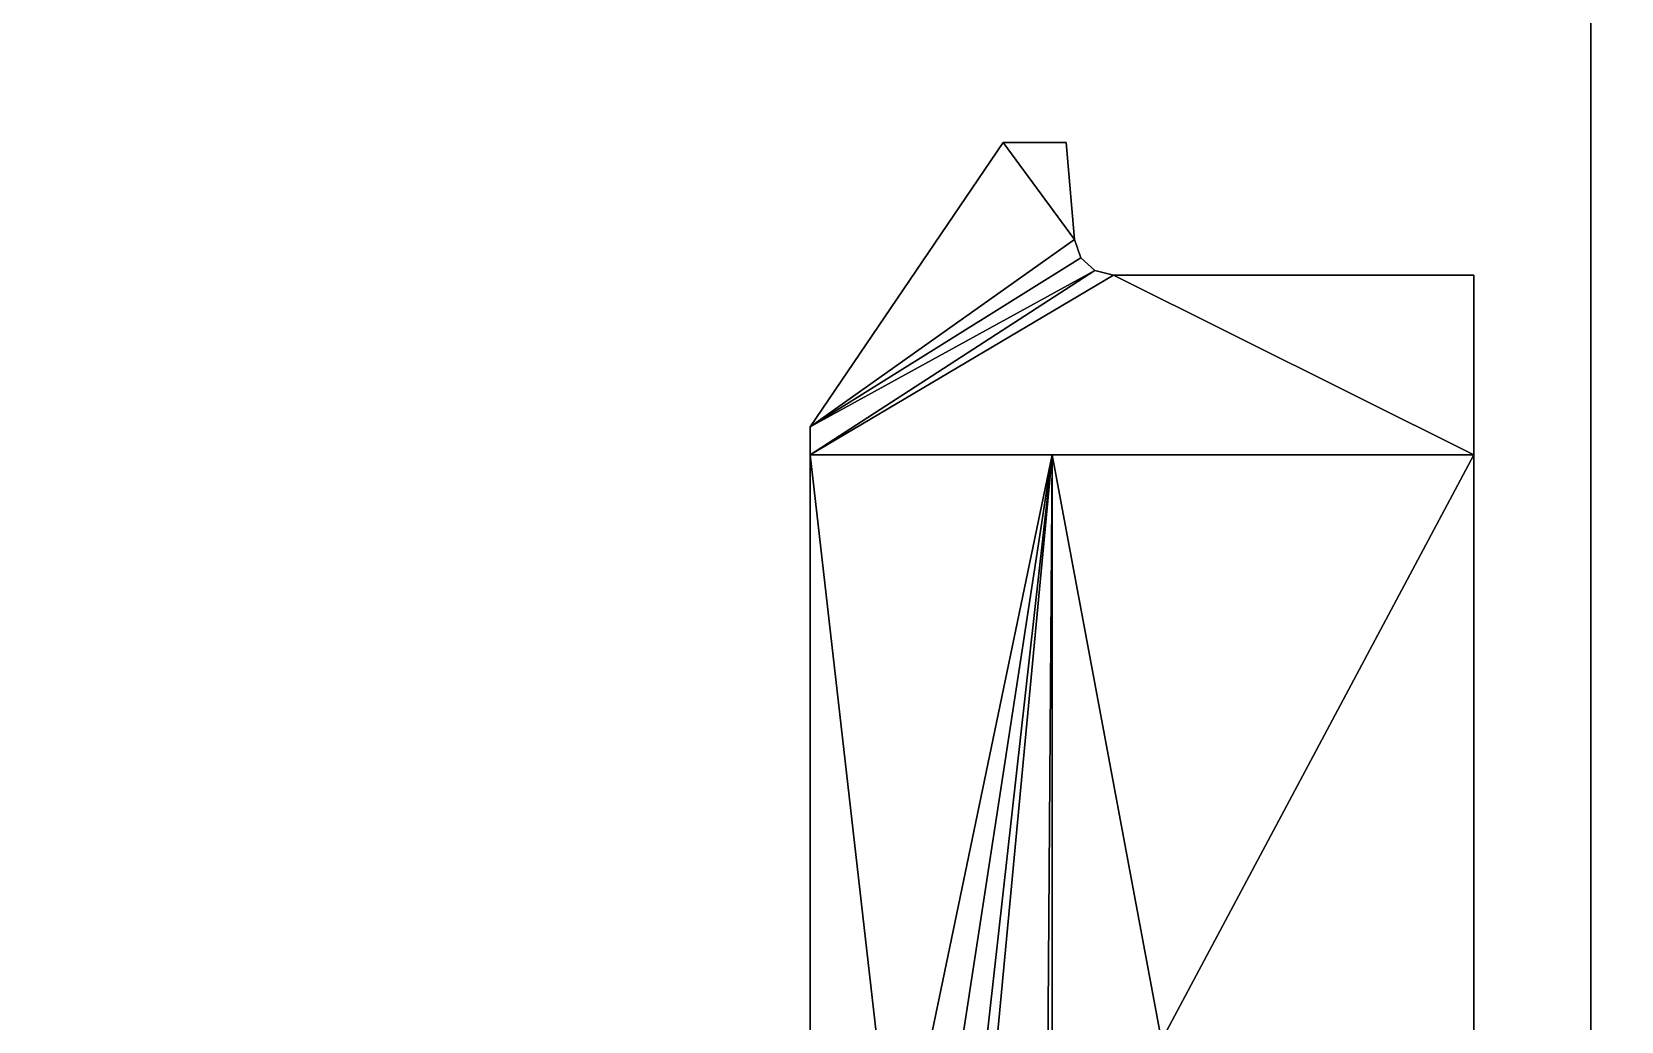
# Model space of a CAD drawing. Extents: x -80 to 3098, y -1530 to 80.
# Drawn here: x 1062.03 to 1082.39, y -516 to -503.33 of the extents above; entities that cross this region are included whole.
import ezdxf

# ---------------------------------------------------------------- set-up
doc = ezdxf.new("R2010")
doc.units = 0

# ---------------------------------------------------------------- blocks, each defined once
blk = doc.blocks.new('Kogan.bajo 1p gola 72x18.Suelo1', base_point=(0, 18))
at = {"layer": 'Blanco', "color": 0}
for points in [[(0, 18), (0, 575), (300, 575), (300, 18)], [(0, 18, 18), (0, 575, 18), (300, 575, 18), (300, 18, 18)]]:
    blk.add_3dface(points, dxfattribs=at)
blk = doc.blocks.new('Kogan.bajo 1p gola 72x18.Suelo')
at = {"layer": 'Blanco'}
blk.add_blockref('Kogan.bajo 1p gola 72x18.Suelo1', (0, 18), dxfattribs=at)
blk = doc.blocks.new('Kogan.bajo 1p gola 72x18.Lateral Derecho1', base_point=(300, 36, 708))
at = {"layer": 'Blanco', "color": 0}
for points, invisible_edges in [([(282, 36, 708), (282, 575, 780), (282, 575, 18), (282, 36, 708)], 13), ([(282, 18, 18), (282, 36, 708), (282, 575, 18), (282, 18, 18)], 11), ([(282, 36, 780), (282, 575, 780), (282, 36, 708), (282, 36, 780)], 10)]:
    blk.add_3dface(points, dxfattribs=dict(at, invisible_edges=invisible_edges))
at = {"layer": 'blanco', "color": 0}
for points in [[(282, 575, 780), (300, 575, 780), (300, 36, 780), (282, 36, 780)], [(282, 18, 18), (282, 575, 18), (300, 575, 18), (300, 18, 18)]]:
    blk.add_3dface(points, dxfattribs=at)
blk = doc.blocks.new('Kogan.bajo 1p gola 72x18.Lateral Derecho2', base_point=(280.5, 60.75, 645.5))
at = {"layer": 'ACCESSORY', "color": 0, "invisible_edges": 8}
for points in [[(274.47, 75.25, 625.25), (275.386, 74.006, 625.25), (272, 71.611, 625.25), (274.47, 75.25, 625.25)], [(274.47, 75.25, 614.75), (272, 71.611, 614.75), (275.386, 74.006, 614.75), (274.47, 75.25, 614.75)], [(274.47, 75.25, 625.25), (275.277, 75.25, 625.25), (275.386, 74.006, 625.25), (274.47, 75.25, 625.25)], [(275.277, 75.25, 614.75), (274.47, 75.25, 614.75), (275.386, 74.006, 614.75), (275.277, 75.25, 614.75)], [(275.386, 74.006, 625.25), (275.466, 73.775, 625.25), (272, 71.611, 625.25), (275.386, 74.006, 625.25)], [(275.466, 73.775, 614.75), (275.386, 74.006, 614.75), (272, 71.611, 614.75), (275.466, 73.775, 614.75)], [(275.466, 73.775, 625.25), (275.647, 73.61, 625.25), (272, 71.611, 625.25), (275.466, 73.775, 625.25)], [(275.466, 73.775, 614.75), (272, 71.611, 614.75), (275.647, 73.61, 614.75), (275.466, 73.775, 614.75)], [(275.884, 73.55, 625.25), (272, 71.25, 625.25), (275.647, 73.61, 625.25), (275.884, 73.55, 625.25)], [(272, 71.611, 625.25), (275.647, 73.61, 625.25), (272, 71.25, 625.25), (272, 71.611, 625.25)], [(275.647, 73.61, 614.75), (272, 71.25, 614.75), (275.884, 73.55, 614.75), (275.647, 73.61, 614.75)], [(272, 71.611, 614.75), (272, 71.25, 614.75), (275.647, 73.61, 614.75), (272, 71.611, 614.75)], [(280.5, 71.25, 625.25), (272, 71.25, 625.25), (275.884, 73.55, 625.25), (280.5, 71.25, 625.25)], [(280.5, 71.25, 614.75), (275.884, 73.55, 614.75), (272, 71.25, 614.75), (280.5, 71.25, 614.75)], [(275.884, 73.55, 625.25), (275.647, 73.61, 625.25), (275.647, 73.61, 614.75), (275.884, 73.55, 625.25)], [(275.884, 73.55, 614.75), (275.884, 73.55, 625.25), (275.647, 73.61, 614.75), (275.884, 73.55, 614.75)], [(280.5, 73.55, 625.25), (280.5, 71.25, 625.25), (275.884, 73.55, 625.25), (280.5, 73.55, 625.25)], [(280.5, 73.55, 614.75), (275.884, 73.55, 614.75), (280.5, 71.25, 614.75), (280.5, 73.55, 614.75)], [(280.5, 73.55, 625.25), (280.5, 71.25, 614.75), (280.5, 71.25, 625.25), (280.5, 73.55, 625.25)], [(280.5, 73.55, 614.75), (280.5, 71.25, 614.75), (280.5, 73.55, 625.25), (280.5, 73.55, 614.75)], [(272, 71.25, 625.25), (272, 71.611, 614.75), (272, 71.611, 625.25), (272, 71.25, 625.25)], [(272, 71.25, 625.25), (272, 71.25, 614.75), (272, 71.611, 614.75), (272, 71.25, 625.25)], [(272, 71.25, 625.5), (275.1, 71.25, 625.5), (273.1, 61.63, 625.5), (272, 71.25, 625.5)], [(272, 61.63, 625.5), (272, 71.25, 625.5), (273.1, 61.63, 625.5), (272, 61.63, 625.5)], [(272, 71.25, 625.5), (272, 61.63, 625.5), (272, 71.25, 625.25), (272, 71.25, 625.5)], [(272, 71.25, 625.25), (272, 61.63, 625.5), (272, 71.25, 614.75), (272, 71.25, 625.25)], [(272, 61.63, 614.5), (272, 71.25, 614.75), (272, 61.63, 625.5), (272, 61.63, 614.5)], [(272, 71.25, 614.5), (272, 71.25, 614.75), (272, 61.63, 614.5), (272, 71.25, 614.5)], [(280.5, 71.25, 614.75), (272, 71.25, 614.75), (275.1, 71.25, 614.5), (280.5, 71.25, 614.75)], [(272, 71.25, 614.5), (275.1, 71.25, 614.5), (272, 71.25, 614.75), (272, 71.25, 614.5)], [(272, 71.25, 614.5), (273.1, 61.63, 614.5), (275.1, 71.25, 614.5), (272, 71.25, 614.5)], [(272, 71.25, 614.5), (272, 61.63, 614.5), (273.1, 61.63, 614.5), (272, 71.25, 614.5)], [(273.1, 61.63, 625.5), (275.1, 71.25, 625.5), (273.6, 61.496, 625.5), (273.1, 61.63, 625.5)], [(273.1, 61.63, 614.5), (273.6, 61.496, 614.5), (275.1, 71.25, 614.5), (273.1, 61.63, 614.5)], [(273.966, 61.13, 625.5), (273.6, 61.496, 625.5), (275.1, 71.25, 625.5), (273.966, 61.13, 625.5)], [(273.6, 61.496, 614.5), (273.966, 61.13, 614.5), (275.1, 71.25, 614.5), (273.6, 61.496, 614.5)], [(274.1, 60.63, 625.5), (273.966, 61.13, 625.5), (275.1, 71.25, 625.5), (274.1, 60.63, 625.5)], [(273.966, 61.13, 614.5), (274.1, 60.63, 614.5), (275.1, 71.25, 614.5), (273.966, 61.13, 614.5)], [(274.966, 52.667, 625.5), (274.1, 60.63, 625.5), (275.1, 71.25, 625.5), (274.966, 52.667, 625.5)], [(275.1, 71.25, 614.5), (274.1, 60.63, 614.5), (274.966, 52.667, 614.5), (275.1, 71.25, 614.5)], [(274.966, 52.667, 625.5), (275.1, 71.25, 625.5), (275.1, 43.25, 625.5), (274.966, 52.667, 625.5)], [(275.1, 71.25, 614.5), (274.966, 52.667, 614.5), (275.1, 43.25, 614.5), (275.1, 71.25, 614.5)], [(275.1, 71.25, 628.5), (280.5, 71.25, 628.5), (276.5, 63.75, 628.5), (275.1, 71.25, 628.5)], [(275.1, 63.75, 628.5), (275.1, 71.25, 628.5), (276.5, 63.75, 628.5), (275.1, 63.75, 628.5)], [(275.1, 71.25, 628.5), (275.1, 63.75, 628.5), (275.1, 71.25, 625.5), (275.1, 71.25, 628.5)], [(280.5, 71.25, 628.5), (275.1, 71.25, 628.5), (275.1, 71.25, 625.5), (280.5, 71.25, 628.5)], [(280.5, 71.25, 625.25), (280.5, 71.25, 628.5), (275.1, 71.25, 625.5), (280.5, 71.25, 625.25)], [(275.1, 71.25, 625.5), (275.1, 63.75, 628.5), (275.1, 43.25, 625.5), (275.1, 71.25, 625.5)], [(280.5, 71.25, 611.5), (280.5, 71.25, 614.75), (275.1, 71.25, 614.5), (280.5, 71.25, 611.5)], [(275.1, 71.25, 614.5), (275.1, 43.25, 614.5), (275.1, 63.75, 611.5), (275.1, 71.25, 614.5)], [(275.1, 71.25, 611.5), (275.1, 71.25, 614.5), (275.1, 63.75, 611.5), (275.1, 71.25, 611.5)], [(275.1, 71.25, 611.5), (280.5, 71.25, 611.5), (275.1, 71.25, 614.5), (275.1, 71.25, 611.5)], [(275.1, 63.75, 611.5), (276.5, 63.75, 611.5), (275.1, 71.25, 611.5), (275.1, 63.75, 611.5)], [(280.5, 71.25, 628.5), (280.5, 63.75, 628.5), (276.5, 63.75, 628.5), (280.5, 71.25, 628.5)], [(280.5, 71.25, 628.5), (280.5, 71.25, 625.25), (280.5, 63.75, 628.5), (280.5, 71.25, 628.5)], [(280.5, 63.75, 628.5), (280.5, 71.25, 625.25), (280.5, 63.75, 611.5), (280.5, 63.75, 628.5)], [(280.5, 71.25, 614.75), (280.5, 63.75, 611.5), (280.5, 71.25, 625.25), (280.5, 71.25, 614.75)], [(280.5, 71.25, 611.5), (280.5, 63.75, 611.5), (280.5, 71.25, 614.75), (280.5, 71.25, 611.5)]]:
    blk.add_3dface(points, dxfattribs=at)
at = {"layer": 'ACCESSORY', "color": 0}
for points in [[(272, 71.611, 625.25), (272, 71.611, 614.75), (274.47, 75.25, 614.75), (274.47, 75.25, 625.25)], [(275.277, 75.25, 614.75), (275.277, 75.25, 625.25), (274.47, 75.25, 625.25), (274.47, 75.25, 614.75)], [(275.277, 75.25, 625.25), (275.277, 75.25, 614.75), (275.386, 74.006, 614.75), (275.386, 74.006, 625.25)], [(275.386, 74.006, 625.25), (275.386, 74.006, 614.75), (275.466, 73.775, 614.75), (275.466, 73.775, 625.25)], [(275.466, 73.775, 625.25), (275.466, 73.775, 614.75), (275.647, 73.61, 614.75), (275.647, 73.61, 625.25)], [(275.884, 73.55, 614.75), (280.5, 73.55, 614.75), (280.5, 73.55, 625.25), (275.884, 73.55, 625.25)], [(272, 71.25, 625.25), (280.5, 71.25, 625.25), (275.1, 71.25, 625.5), (272, 71.25, 625.5)], [(276.5, 63.75, 611.5), (280.5, 63.75, 611.5), (280.5, 71.25, 611.5), (275.1, 71.25, 611.5)]]:
    blk.add_3dface(points, dxfattribs=at)
blk = doc.blocks.new('Kogan.bajo 1p gola 72x18.Lateral Derecho3', base_point=(280.5, 60.75, 145.5))
at = {"layer": 'ACCESSORY', "color": 0, "invisible_edges": 8}
for points in [[(274.47, 75.25, 125.25), (275.386, 74.006, 125.25), (272, 71.611, 125.25), (274.47, 75.25, 125.25)], [(274.47, 75.25, 114.75), (272, 71.611, 114.75), (275.386, 74.006, 114.75), (274.47, 75.25, 114.75)], [(274.47, 75.25, 125.25), (275.277, 75.25, 125.25), (275.386, 74.006, 125.25), (274.47, 75.25, 125.25)], [(275.277, 75.25, 114.75), (274.47, 75.25, 114.75), (275.386, 74.006, 114.75), (275.277, 75.25, 114.75)], [(275.386, 74.006, 125.25), (275.466, 73.775, 125.25), (272, 71.611, 125.25), (275.386, 74.006, 125.25)], [(275.466, 73.775, 114.75), (275.386, 74.006, 114.75), (272, 71.611, 114.75), (275.466, 73.775, 114.75)], [(275.466, 73.775, 125.25), (275.647, 73.61, 125.25), (272, 71.611, 125.25), (275.466, 73.775, 125.25)], [(275.466, 73.775, 114.75), (272, 71.611, 114.75), (275.647, 73.61, 114.75), (275.466, 73.775, 114.75)], [(275.884, 73.55, 125.25), (272, 71.25, 125.25), (275.647, 73.61, 125.25), (275.884, 73.55, 125.25)], [(272, 71.611, 125.25), (275.647, 73.61, 125.25), (272, 71.25, 125.25), (272, 71.611, 125.25)], [(275.647, 73.61, 114.75), (272, 71.25, 114.75), (275.884, 73.55, 114.75), (275.647, 73.61, 114.75)], [(272, 71.611, 114.75), (272, 71.25, 114.75), (275.647, 73.61, 114.75), (272, 71.611, 114.75)], [(280.5, 71.25, 125.25), (272, 71.25, 125.25), (275.884, 73.55, 125.25), (280.5, 71.25, 125.25)], [(280.5, 71.25, 114.75), (275.884, 73.55, 114.75), (272, 71.25, 114.75), (280.5, 71.25, 114.75)], [(275.884, 73.55, 125.25), (275.647, 73.61, 125.25), (275.647, 73.61, 114.75), (275.884, 73.55, 125.25)], [(275.884, 73.55, 114.75), (275.884, 73.55, 125.25), (275.647, 73.61, 114.75), (275.884, 73.55, 114.75)], [(280.5, 73.55, 125.25), (280.5, 71.25, 125.25), (275.884, 73.55, 125.25), (280.5, 73.55, 125.25)], [(280.5, 73.55, 114.75), (275.884, 73.55, 114.75), (280.5, 71.25, 114.75), (280.5, 73.55, 114.75)], [(280.5, 73.55, 125.25), (280.5, 71.25, 114.75), (280.5, 71.25, 125.25), (280.5, 73.55, 125.25)], [(280.5, 73.55, 114.75), (280.5, 71.25, 114.75), (280.5, 73.55, 125.25), (280.5, 73.55, 114.75)], [(272, 71.25, 125.25), (272, 71.611, 114.75), (272, 71.611, 125.25), (272, 71.25, 125.25)], [(272, 71.25, 125.25), (272, 71.25, 114.75), (272, 71.611, 114.75), (272, 71.25, 125.25)], [(272, 71.25, 125.5), (275.1, 71.25, 125.5), (273.1, 61.63, 125.5), (272, 71.25, 125.5)], [(272, 61.63, 125.5), (272, 71.25, 125.5), (273.1, 61.63, 125.5), (272, 61.63, 125.5)], [(272, 71.25, 125.5), (272, 61.63, 125.5), (272, 71.25, 125.25), (272, 71.25, 125.5)], [(272, 71.25, 125.25), (272, 61.63, 125.5), (272, 71.25, 114.75), (272, 71.25, 125.25)], [(272, 61.63, 114.5), (272, 71.25, 114.75), (272, 61.63, 125.5), (272, 61.63, 114.5)], [(272, 71.25, 114.5), (272, 71.25, 114.75), (272, 61.63, 114.5), (272, 71.25, 114.5)], [(280.5, 71.25, 114.75), (272, 71.25, 114.75), (275.1, 71.25, 114.5), (280.5, 71.25, 114.75)], [(272, 71.25, 114.5), (275.1, 71.25, 114.5), (272, 71.25, 114.75), (272, 71.25, 114.5)], [(272, 71.25, 114.5), (273.1, 61.63, 114.5), (275.1, 71.25, 114.5), (272, 71.25, 114.5)], [(272, 71.25, 114.5), (272, 61.63, 114.5), (273.1, 61.63, 114.5), (272, 71.25, 114.5)], [(273.1, 61.63, 125.5), (275.1, 71.25, 125.5), (273.6, 61.496, 125.5), (273.1, 61.63, 125.5)], [(273.1, 61.63, 114.5), (273.6, 61.496, 114.5), (275.1, 71.25, 114.5), (273.1, 61.63, 114.5)], [(273.966, 61.13, 125.5), (273.6, 61.496, 125.5), (275.1, 71.25, 125.5), (273.966, 61.13, 125.5)], [(273.6, 61.496, 114.5), (273.966, 61.13, 114.5), (275.1, 71.25, 114.5), (273.6, 61.496, 114.5)], [(274.1, 60.63, 125.5), (273.966, 61.13, 125.5), (275.1, 71.25, 125.5), (274.1, 60.63, 125.5)], [(273.966, 61.13, 114.5), (274.1, 60.63, 114.5), (275.1, 71.25, 114.5), (273.966, 61.13, 114.5)], [(274.966, 52.667, 125.5), (274.1, 60.63, 125.5), (275.1, 71.25, 125.5), (274.966, 52.667, 125.5)], [(275.1, 71.25, 114.5), (274.1, 60.63, 114.5), (274.966, 52.667, 114.5), (275.1, 71.25, 114.5)], [(274.966, 52.667, 125.5), (275.1, 71.25, 125.5), (275.1, 43.25, 125.5), (274.966, 52.667, 125.5)], [(275.1, 71.25, 114.5), (274.966, 52.667, 114.5), (275.1, 43.25, 114.5), (275.1, 71.25, 114.5)], [(275.1, 71.25, 128.5), (280.5, 71.25, 128.5), (276.5, 63.75, 128.5), (275.1, 71.25, 128.5)], [(275.1, 63.75, 128.5), (275.1, 71.25, 128.5), (276.5, 63.75, 128.5), (275.1, 63.75, 128.5)], [(275.1, 71.25, 128.5), (275.1, 63.75, 128.5), (275.1, 71.25, 125.5), (275.1, 71.25, 128.5)], [(280.5, 71.25, 128.5), (275.1, 71.25, 128.5), (275.1, 71.25, 125.5), (280.5, 71.25, 128.5)], [(280.5, 71.25, 125.25), (280.5, 71.25, 128.5), (275.1, 71.25, 125.5), (280.5, 71.25, 125.25)], [(275.1, 71.25, 125.5), (275.1, 63.75, 128.5), (275.1, 43.25, 125.5), (275.1, 71.25, 125.5)], [(280.5, 71.25, 111.5), (280.5, 71.25, 114.75), (275.1, 71.25, 114.5), (280.5, 71.25, 111.5)], [(275.1, 71.25, 114.5), (275.1, 43.25, 114.5), (275.1, 63.75, 111.5), (275.1, 71.25, 114.5)], [(275.1, 71.25, 111.5), (275.1, 71.25, 114.5), (275.1, 63.75, 111.5), (275.1, 71.25, 111.5)], [(275.1, 71.25, 111.5), (280.5, 71.25, 111.5), (275.1, 71.25, 114.5), (275.1, 71.25, 111.5)], [(275.1, 63.75, 111.5), (276.5, 63.75, 111.5), (275.1, 71.25, 111.5), (275.1, 63.75, 111.5)], [(280.5, 71.25, 128.5), (280.5, 63.75, 128.5), (276.5, 63.75, 128.5), (280.5, 71.25, 128.5)], [(280.5, 71.25, 128.5), (280.5, 71.25, 125.25), (280.5, 63.75, 128.5), (280.5, 71.25, 128.5)], [(280.5, 63.75, 128.5), (280.5, 71.25, 125.25), (280.5, 63.75, 111.5), (280.5, 63.75, 128.5)], [(280.5, 71.25, 114.75), (280.5, 63.75, 111.5), (280.5, 71.25, 125.25), (280.5, 71.25, 114.75)], [(280.5, 71.25, 111.5), (280.5, 63.75, 111.5), (280.5, 71.25, 114.75), (280.5, 71.25, 111.5)]]:
    blk.add_3dface(points, dxfattribs=at)
at = {"layer": 'ACCESSORY', "color": 0}
for points in [[(272, 71.611, 125.25), (272, 71.611, 114.75), (274.47, 75.25, 114.75), (274.47, 75.25, 125.25)], [(275.277, 75.25, 114.75), (275.277, 75.25, 125.25), (274.47, 75.25, 125.25), (274.47, 75.25, 114.75)], [(275.277, 75.25, 125.25), (275.277, 75.25, 114.75), (275.386, 74.006, 114.75), (275.386, 74.006, 125.25)], [(275.386, 74.006, 125.25), (275.386, 74.006, 114.75), (275.466, 73.775, 114.75), (275.466, 73.775, 125.25)], [(275.466, 73.775, 125.25), (275.466, 73.775, 114.75), (275.647, 73.61, 114.75), (275.647, 73.61, 125.25)], [(275.884, 73.55, 114.75), (280.5, 73.55, 114.75), (280.5, 73.55, 125.25), (275.884, 73.55, 125.25)], [(272, 71.25, 125.25), (280.5, 71.25, 125.25), (275.1, 71.25, 125.5), (272, 71.25, 125.5)], [(276.5, 63.75, 111.5), (280.5, 63.75, 111.5), (280.5, 71.25, 111.5), (275.1, 71.25, 111.5)]]:
    blk.add_3dface(points, dxfattribs=at)
blk = doc.blocks.new('Kogan.bajo 1p gola 72x18.Lateral Derecho')
for name, p in [('Kogan.bajo 1p gola 72x18.Lateral Derecho2', (280.5, 60.75, 645.5)), ('Kogan.bajo 1p gola 72x18.Lateral Derecho3', (280.5, 60.75, 145.5))]:
    blk.add_blockref(name, p)
at = {"layer": 'Blanco'}
blk.add_blockref('Kogan.bajo 1p gola 72x18.Lateral Derecho1', (300, 36, 708), dxfattribs=at)
blk = doc.blocks.new('Kogan.bajo 1p gola 72x18.cadena horizontal [1]1', base_point=(18, 136, 762))
at = {"layer": 'Blanco', "color": 0}
for points in [[(18, 136, 762), (18, 36, 762), (282, 36, 762), (282, 136, 762)], [(18, 136, 780), (18, 36, 780), (282, 36, 780), (282, 136, 780)], [(282, 36, 762), (282, 36, 780), (282, 136, 780), (282, 136, 762)]]:
    blk.add_3dface(points, dxfattribs=at)
blk = doc.blocks.new('Kogan.bajo 1p gola 72x18.cadena horizontal [1]')
at = {"layer": 'Blanco'}
blk.add_blockref('Kogan.bajo 1p gola 72x18.cadena horizontal [1]1', (18, 136, 762), dxfattribs=at)
blk = doc.blocks.new('Kogan.bajo 1p gola 72x18.Mobile Shelf [1]1', base_point=(18, 559, 354))
at = {"layer": 'Blanco', "color": 0}
for points in [[(18, 559, 354), (18, 23, 354), (282, 23, 354), (282, 559, 354)], [(18, 559, 372), (18, 23, 372), (282, 23, 372), (282, 559, 372)], [(282, 23, 354), (282, 23, 372), (282, 559, 372), (282, 559, 354)]]:
    blk.add_3dface(points, dxfattribs=at)
blk = doc.blocks.new('Kogan.bajo 1p gola 72x18.Mobile Shelf [1]')
at = {"layer": 'Blanco'}
blk.add_blockref('Kogan.bajo 1p gola 72x18.Mobile Shelf [1]1', (18, 559, 354), dxfattribs=at)
blk = doc.blocks.new('Kogan.bajo 1p gola 72x18')
at = {"layer": 'Kogan.bajo 1p gola 72x18.cadena horizontal [1]'}
blk.add_blockref('Kogan.bajo 1p gola 72x18.cadena horizontal [1]', (0, 0), dxfattribs=at)
at = {"layer": 'Kogan.bajo 1p gola 72x18.Lateral Derecho'}
blk.add_blockref('Kogan.bajo 1p gola 72x18.Lateral Derecho', (0, 0), dxfattribs=at)
at = {"layer": 'Kogan.bajo 1p gola 72x18.Mobile Shelf [1]'}
blk.add_blockref('Kogan.bajo 1p gola 72x18.Mobile Shelf [1]', (0, 0), dxfattribs=at)
at = {"layer": 'Kogan.bajo 1p gola 72x18.Suelo'}
blk.add_blockref('Kogan.bajo 1p gola 72x18.Suelo', (0, 0), dxfattribs=at)
blk = doc.blocks.new('Kogan.Sobre[1].Sobre[1]1', base_point=(2361, -1418, 880))
at = {"layer": 'zz-Cooker-top', "color": 0}
for points, invisible_edges in [([(800, -600, 880), (3018, 0, 880), (2361, -600, 880), (800, -600, 880)], 11), ([(800, 0, 880), (3018, 0, 880), (800, -600, 880), (800, 0, 880)], 10), ([(2361, -600, 890), (800, 0, 890), (800, -600, 890), (2361, -600, 890)], 9), ([(3018, 0, 890), (800, 0, 890), (2361, -600, 890), (3018, 0, 890)], 14)]:
    blk.add_3dface(points, dxfattribs=dict(at, invisible_edges=invisible_edges))
blk = doc.blocks.new('Kogan.Sobre[1].Sobre[1]')
at = {"layer": 'zz-Cooker-top'}
blk.add_blockref('Kogan.Sobre[1].Sobre[1]1', (2361, -1418, 880), dxfattribs=at)
blk = doc.blocks.new('Kogan.Sobre[1]')
at = {"layer": 'Kogan.Sobre[1].Sobre[1]'}
blk.add_blockref('Kogan.Sobre[1].Sobre[1]', (0, 0), dxfattribs=at)

msp = doc.modelspace()

# ---------------------------------------------------------------- block references
for name, p in [('Kogan.bajo 1p gola 72x18', (800, -580, 100)), ('Kogan.Sobre[1]', (0, 0))]:
    msp.add_blockref(name, p)

doc.saveas('drawing.dxf')
